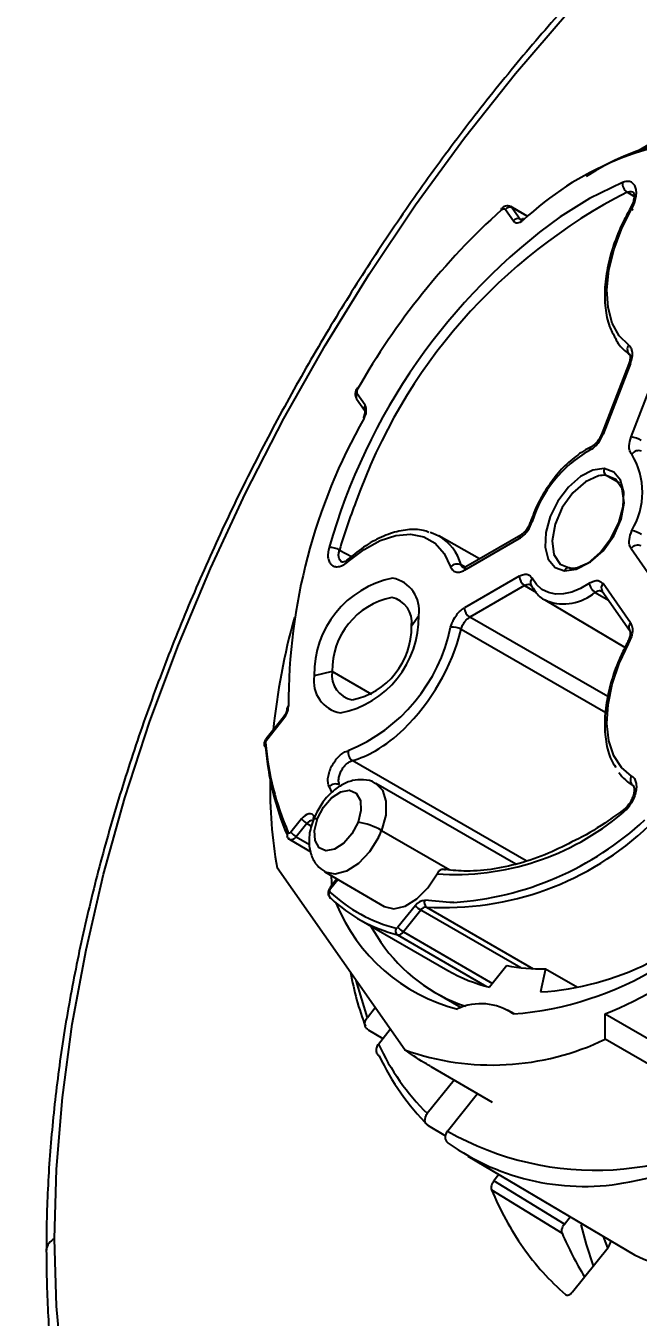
# Model space of a CAD drawing. Header units: millimetres. Extents: x 3975 to 4317, y 206 to 449.
# Drawn here: x 4220.23 to 4232.25, y 274.7 to 300.03 of the extents above; entities that cross this region are included whole.
import ezdxf

# ---------------------------------------------------------------- set-up
doc = ezdxf.new("R2010")
doc.units = ezdxf.units.MM
doc.layers.add('尺寸线', color=3, linetype='Continuous', lineweight=15)
doc.styles.add('VIEW 2.5', font='', dxfattribs={"height": 2.5})
doc.styles.get('VIEW 2.5').set_extended_font_data('SimSun')
doc.dimstyles.new('VIEW 2.5', dxfattribs={"dimtxt": 1, "dimasz": 1, "dimexe": 0.5, "dimexo": 0.2, "dimgap": 0.09, "dimtad": 1, "dimzin": 0, "dimdsep": 46, "dimtxsty": 'VIEW 2.5', "dimcen": 0.09, "dimclrd": 256, "dimclre": 256, "dimclrt": 256, "dimadec": 0, "dimazin": 0, "dimtp": 0.01, "dimtm": 0.01, "dimtfac": 0.6, "dimtmove": 0, "dimatfit": 0, "dimfxl": 1, "dimtolj": 1, "dimtzin": 0, "dimarcsym": 0})

# ---------------------------------------------------------------- blocks, each defined once
blk = doc.blocks.new('*D62')
at = {"layer": 'Defpoints', "color": 0, "transparency": 16777216}
for p in [(4235.3, 348.29), (4234.024, 346.692)]:
    blk.add_point(p, dxfattribs=at)
at = {"layer": '尺寸线', "lineweight": -2, "transparency": 16777216}
for p, q in [((4235.925, 349.071), (4236.549, 349.853)), ((4235.3, 348.29), (4234.024, 346.692)), ((4233.4, 345.911), (4182.184, 281.804))]:
    blk.add_line(p, q, dxfattribs=at)
at = {"layer": '尺寸线', "transparency": 16777216}
for points in [[(4235.794, 349.175), (4236.055, 348.967), (4235.3, 348.29)], [(4233.27, 346.015), (4233.53, 345.807), (4234.024, 346.692)]]:
    blk.add_solid(points, dxfattribs=at)
at = {"layer": '尺寸线', "transparency": 16777216, "insert": (4202.957, 307.807), "char_height": 2.5, "attachment_point": 5, "rotation": 51.3779, "style": 'VIEW 2.5'}
blk.add_mtext('\\A1;∅2.0%%P0.1 * 2\\P(Plastic pillars used for positioning)', dxfattribs=at)

msp = doc.modelspace()

# ---------------------------------------------------------------- linework, layer by layer
at = {"color": 7, "linetype": 'Continuous', "lineweight": 25}
for p, q in [((4232.176, 297.541), (4235.174, 299.272)), ((4229.646, 296.427), (4229.802, 296.204)), ((4230.086, 296.292), (4229.755, 296.483)), ((4229.778, 296.462), (4229.934, 296.24)), ((4232.066, 293.397), (4231.528, 292.01)), ((4232.1, 293.404), (4231.561, 292.017)), ((4232.114, 291.967), (4232.652, 293.354)), ((4226.726, 292.71), (4226.883, 292.488)), ((4226.894, 292.586), (4226.737, 292.809)), ((4231.527, 292.007), (4231.528, 292.01)), ((4229.138, 289.572), (4228.338, 290.023)), ((4228.84, 289.349), (4229.916, 289.97)), ((4229.947, 290.039), (4228.871, 289.417)), ((4232.114, 289.774), (4232.652, 289.008)), ((4229.916, 289.234), (4228.84, 288.613)), ((4232.1, 288.321), (4231.561, 289.087)), ((4230.022, 289.051), (4228.945, 288.429)), ((4231.545, 288.939), (4232.083, 288.174)), ((4230.421, 288.767), (4231.993, 287.837)), ((4230.46, 288.746), (4230.421, 288.767)), ((4227.803, 288.26), (4227.944, 288.464)), ((4232.083, 288.174), (4232.081, 288.177)), ((4226.247, 287.362), (4225.894, 287.28)), ((4225.292, 286.467), (4224.949, 286.041)), ((4224.956, 286.019), (4225.299, 286.446)), ((4231.806, 285.491), (4231.813, 285.479)), ((4229.852, 283.585), (4227.101, 285.166)), ((4225.644, 284.471), (4225.435, 284.21)), ((4225.751, 284.38), (4225.541, 284.119)), ((4225.413, 284.065), (4225.824, 283.827)), ((4227.673, 279.939), (4225.163, 283.51)), ((4226.1, 283.432), (4227.266, 282.756)), ((4226.34, 283.293), (4226.205, 283.125)), ((4227.88, 282.773), (4227.537, 282.347)), ((4226.768, 282.506), (4228.518, 281.496)), ((4227.986, 282.682), (4227.643, 282.255)), ((4226.997, 282.374), (4227.2, 282.053)), ((4229.672, 281.593), (4229.334, 281.171)), ((4230.43, 281.532), (4230.337, 281.078)), ((4230.43, 281.532), (4231.061, 281.168)), ((4228.268, 281.063), (4228.778, 280.769)), ((4227.092, 280.766), (4226.936, 280.572)), ((4229.816, 280.645), (4229.686, 280.72)), ((4231.604, 280.149), (4231.604, 280.644)), ((4231.604, 280.644), (4233.779, 279.388)), ((4226.952, 280.334), (4227.239, 280.163)), ((4227.153, 280.055), (4227.387, 280.346)), ((4233.725, 278.924), (4231.604, 280.149)), ((4228.181, 279.612), (4229.386, 278.916)), ((4228.641, 279.346), (4228.113, 278.689)), ((4228.509, 278.348), (4229.099, 279.082)), ((4228.13, 278.454), (4228.467, 278.254)), ((4228.91, 277.853), (4232.179, 275.919)), ((4229.515, 277.495), (4229.419, 277.374)), ((4229.373, 277.197), (4230.757, 276.343)), ((4230.803, 276.52), (4229.419, 277.374)), ((4230.803, 276.52), (4230.919, 276.664)), ((4230.961, 275.192), (4231.659, 276.06))]:
    msp.add_line(p, q, dxfattribs=at)
at = {"color": 8, "linetype": 'Continuous', "lineweight": 25}
for p, q in [((4232.173, 296.681), (4232.032, 296.767)), ((4230.08, 296.288), (4229.778, 296.462)), ((4229.934, 296.24), (4229.951, 296.23)), ((4231.883, 291.056), (4231.62, 291.211)), ((4226.389, 289.747), (4226.639, 289.611)), ((4228.868, 289.403), (4228.777, 289.455)), ((4230.022, 289.051), (4230.254, 288.913)), ((4231.407, 288.916), (4231.67, 288.761)), ((4231.655, 286.872), (4228.945, 288.429)), ((4228.777, 288.191), (4231.613, 286.562)), ((4227.025, 286.912), (4226.247, 287.362)), ((4230.056, 283.647), (4226.64, 285.615)), ((4226.186, 285.1), (4226.239, 284.984)), ((4225.836, 284.331), (4225.751, 284.38)), ((4225.541, 284.119), (4225.798, 283.97)), ((4227.214, 284.244), (4228.552, 283.472)), ((4226.212, 283.103), (4226.357, 283.283)), ((4228.096, 282.743), (4230.191, 281.533)), ((4229.945, 281.551), (4227.986, 282.682)), ((4227.643, 282.255), (4229.393, 281.245)), ((4227.527, 282.196), (4229.277, 281.185)), ((4226.936, 280.572), (4226.714, 281.303))]:
    msp.add_line(p, q, dxfattribs=at)
at = {"color": 7, "linetype": 'Continuous', "lineweight": 25, "flags": 128}
for points in [[(4220.797, 276.235), (4220.836, 277.601), (4220.952, 279.005), (4221.146, 280.443), (4221.416, 281.906), (4221.76, 283.389), (4222.179, 284.885), (4222.669, 286.387), (4223.228, 287.889), (4223.855, 289.383), (4224.545, 290.864), (4225.297, 292.325), (4226.106, 293.758), (4226.969, 295.158), (4227.883, 296.519), (4228.843, 297.833), (4229.844, 299.097), (4230.883, 300.303)], [(4229.566, 296.419), (4229.578, 296.428), (4229.589, 296.435), (4229.601, 296.44), (4229.612, 296.442), (4229.622, 296.442), (4229.631, 296.439), (4229.639, 296.434), (4229.646, 296.427)], [(4229.734, 296.491), (4229.749, 296.487), (4229.755, 296.483)], [(4232.065, 293.766), (4231.877, 293.949), (4231.741, 294.198), (4231.66, 294.503), (4231.639, 294.853), (4231.676, 295.235), (4231.772, 295.637), (4231.923, 296.043), (4232.123, 296.439)], [(4229.802, 296.204), (4229.818, 296.187), (4229.837, 296.175), (4229.859, 296.168), (4229.884, 296.167), (4229.91, 296.171), (4229.937, 296.181), (4229.965, 296.196), (4229.992, 296.216)], [(4226.733, 292.923), (4226.733, 292.923), (4226.735, 292.922), (4226.74, 292.918), (4226.748, 292.914)], [(4226.719, 292.724), (4226.724, 292.713), (4226.726, 292.71)], [(4231.586, 291.343), (4231.359, 291.313), (4231.116, 291.187), (4230.881, 290.979), (4230.677, 290.708), (4230.524, 290.402), (4230.437, 290.089), (4230.424, 289.801), (4230.487, 289.567), (4230.619, 289.407), (4230.808, 289.34)], [(4231.473, 291.2), (4231.218, 291.087), (4230.971, 290.87), (4230.762, 290.579), (4230.619, 290.252), (4230.561, 289.93), (4230.596, 289.658), (4230.719, 289.47), (4230.914, 289.391)], [(4230.808, 289.34), (4231.035, 289.37), (4231.278, 289.496), (4231.513, 289.704), (4231.717, 289.975), (4231.87, 290.281), (4231.957, 290.594), (4231.97, 290.881), (4231.907, 291.116), (4231.775, 291.275), (4231.586, 291.343)], [(4231.062, 289.402), (4231.316, 289.515), (4231.564, 289.732), (4231.773, 290.023), (4231.915, 290.35), (4231.973, 290.672), (4231.938, 290.944), (4231.815, 291.132), (4231.62, 291.211)], [(4228.168, 290.095), (4228.218, 290.078), (4228.338, 290.023)], [(4226.562, 289.521), (4226.873, 289.76), (4227.187, 289.933), (4227.495, 290.033), (4227.784, 290.058), (4228.045, 290.005), (4228.268, 289.878), (4228.446, 289.68), (4228.571, 289.419)], [(4228.871, 289.417), (4228.871, 289.417), (4228.869, 289.417)], [(4231.293, 289.094), (4231.121, 288.993), (4230.95, 288.923), (4230.786, 288.886), (4230.631, 288.882), (4230.489, 288.912), (4230.363, 288.975), (4230.257, 289.07), (4230.172, 289.194)], [(4232.123, 285.313), (4231.923, 285.478), (4231.772, 285.71), (4231.676, 286.001), (4231.639, 286.34), (4231.66, 286.715), (4231.741, 287.113), (4231.877, 287.519), (4232.065, 287.919)], [(4225.956, 284.477), (4226.074, 284.701), (4226.235, 284.886), (4226.414, 285.003), (4226.584, 285.034), (4226.719, 284.975), (4226.799, 284.835), (4226.81, 284.635), (4226.753, 284.406)], [(4225.894, 284.522), (4225.875, 284.548), (4225.851, 284.566), (4225.821, 284.573), (4225.787, 284.571), (4225.751, 284.559), (4225.714, 284.538), (4225.678, 284.508), (4225.644, 284.471)], [(4226.753, 284.406), (4226.634, 284.181), (4226.473, 283.997), (4226.294, 283.88), (4226.124, 283.848), (4225.989, 283.907), (4225.91, 284.047), (4225.898, 284.247), (4225.956, 284.477)], [(4225.366, 284.114), (4225.361, 284.125), (4225.361, 284.127)], [(4225.435, 284.21), (4225.428, 284.203), (4225.42, 284.197), (4225.413, 284.192), (4225.406, 284.19), (4225.399, 284.19), (4225.393, 284.192), (4225.388, 284.195), (4225.384, 284.201)], [(4225.414, 284.064), (4225.4, 284.074), (4225.39, 284.091)], [(4226.238, 283.166), (4226.238, 283.224), (4226.235, 283.354)], [(4227.266, 282.756), (4227.267, 282.756), (4227.455, 282.709), (4227.677, 282.759), (4227.908, 282.902), (4228.125, 283.122), (4228.303, 283.395)], [(4231.124, 276.515), (4231.231, 276.123), (4231.37, 275.701)], [(4220.952, 273.643), (4220.836, 274.914), (4220.797, 276.235)], [(4231.657, 276.058), (4231.624, 276.14), (4231.571, 276.279)]]:
    msp.add_lwpolyline(points, dxfattribs=at)
at = {"color": 8, "linetype": 'Continuous', "lineweight": 25, "flags": 128}
for points in [[(4231.941, 296.957), (4231.293, 296.641), (4230.719, 296.286)], [(4229.755, 296.483), (4229.765, 296.477), (4229.778, 296.462)], [(4229.934, 296.24), (4229.944, 296.229), (4229.951, 296.224)], [(4232.1, 293.404), (4232.084, 293.404), (4232.073, 293.402), (4232.066, 293.398), (4232.066, 293.397)], [(4231.528, 292.01), (4231.528, 292.011), (4231.534, 292.015), (4231.546, 292.017), (4231.561, 292.017)], [(4230.136, 290.291), (4230.137, 290.294), (4230.144, 290.3), (4230.156, 290.304), (4230.172, 290.306)], [(4225.299, 286.446), (4225.293, 286.455), (4225.291, 286.462), (4225.291, 286.467), (4225.292, 286.467)], [(4224.949, 286.041), (4224.948, 286.04), (4224.948, 286.035), (4224.95, 286.028), (4224.956, 286.019)], [(4227.102, 285.165), (4227.231, 285.034), (4227.302, 284.818), (4227.296, 284.544), (4227.214, 284.244)], [(4225.877, 284.461), (4225.878, 284.464), (4225.893, 284.473), (4225.919, 284.478), (4225.956, 284.477)], [(4225.541, 284.119), (4225.52, 284.097), (4225.498, 284.079), (4225.476, 284.066), (4225.454, 284.059), (4225.433, 284.058), (4225.415, 284.063), (4225.414, 284.064)], [(4227.153, 284.106), (4226.979, 283.825), (4226.763, 283.596), (4226.529, 283.444), (4226.304, 283.386), (4226.111, 283.427), (4226.1, 283.433)], [(4226.205, 283.125), (4226.205, 283.125), (4226.204, 283.12), (4226.207, 283.113), (4226.212, 283.103)], [(4228.631, 282.833), (4228.552, 282.833), (4228.063, 282.875)]]:
    msp.add_lwpolyline(points, dxfattribs=at)
at = {"color": 7, "linetype": 'Continuous', "lineweight": 25}
for centre, radius, start, end in [((4234.136, 291.793), 6.061, 92.3404, 133.1317), ((4233.944, 292.916), 4.967, 84.2725, 123.0946), ((4232.148, 296.939), 0.207, 174.8529, 236.0055), ((4237.009, 287.039), 10.927, 117.0938, 160.4727), ((4239.09, 285.878), 14.206, 132.0969, 150.314), ((4229.594, 296.433), 0.0311, 135.8232, 205.595), ((4229.734, 296.363), 0.109, 66.028, 143.9743), ((4231.342, 295.096), 1.553, 59.8022, 60.8168), ((4237.816, 286.501), 12.088, 125.952, 164.176), ((4229.89, 296.14), 0.109, 66.028, 143.9743), ((4230.025, 296.229), 0.035, 135.0957, 200.5718), ((4232.171, 293.685), 0.134, 142.706, 233.2128), ((4226.834, 292.851), 0.106, 144.0215, 203.7538), ((4226.658, 292.48), 0.258, 325.8519, 24.2974), ((4236.789, 286.708), 11.402, 150.4317, 180.1285), ((4226.851, 292.304), 0.0372, 55.1375, 84.0328), ((4232.026, 291.402), 0.572, 60.174, 81.2224), ((4232.48, 289.598), 2.413, 119.459, 162.9519), ((4232.257, 291.542), 0.155, 66.8069, 147.6129), ((4230.887, 290.878), 1.447, 328.918, 31.082), ((4231.582, 290.735), 0.478, 85.4374, 103.2797), ((4231.685, 291.299), 0.109, 156.0874, 233.4908), ((4237.552, 286.477), 11.632, 158.7589, 163.6738), ((4231.904, 289.33), 0.831, 60.0922, 74.4958), ((4232.245, 289.678), 0.163, 66.3199, 143.9357), ((4226.198, 289.407), 0.39, 60.606, 91.7642), ((4226.606, 289.541), 0.048, 138.8852, 204.8617), ((4228.7, 289.287), 0.185, 65.317, 134.1863), ((4230.882, 289.321), 0.076, 65.3806, 165.9387), ((4230.952, 289.867), 0.478, 265.4374, 283.2797), ((4227.803, 287.32), 1.91, 101.219, 181.1919), ((4227.315, 288.566), 0.638, 350.7481, 79.4532), ((4230.147, 289.244), 0.231, 182.6203, 237.2067), ((4231.54, 289.127), 0.25, 187.7352, 237.7093), ((4227.696, 287.392), 1.449, 101.219, 181.1919), ((4227.325, 288.337), 0.484, 350.7481, 79.4532), ((4229.07, 288.623), 0.231, 182.6197, 237.2073), ((4238.883, 284.757), 13.873, 164.6703, 173.9813), ((4226.035, 288.424), 1.91, 281.219, 1.1919), ((4225.278, 288.92), 3.364, 292.444, 348.1983), ((4226.354, 288.229), 1.449, 281.219, 1.1919), ((4224.751, 289.205), 4.151, 314.2801, 345.8717), ((4228.612, 287.895), 0.339, 60.9061, 96.9339), ((4226.725, 287.284), 0.484, 170.7481, 259.4532), ((4226.523, 287.177), 0.638, 170.7481, 259.4532), ((4225.01, 286.688), 0.377, 320.0079, 359.1594), ((4225.409, 286.636), 0.0514, 115.5264, 178.0223), ((4225.613, 288.327), 2.922, 300.4875, 314.2021), ((4224.961, 285.926), 0.0525, 186.7401, 244.2803), ((4225.012, 285.971), 0.0737, 139.6769, 181.5717), ((4230.495, 286.43), 5.575, 184.7446, 203.5695), ((4230.597, 286.352), 5.678, 184.7788, 202.7401), ((4226.75, 285.772), 0.191, 168.5018, 235.0749), ((4226.122, 287.46), 1.916, 285.6748, 300.5006), ((4232.602, 285.885), 0.885, 214.6387, 239.4946), ((4232.236, 285.233), 0.138, 144.8151, 233.0903), ((4233.954, 285.063), 8.927, 178.8058, 190.0215), ((4226.316, 284.98), 0.177, 65.785, 137.5986), ((4228.656, 288.47), 5.088, 266.0202, 310.2158), ((4225.942, 284.71), 0.381, 218.7705, 239.8956), ((4226.549, 283.086), 1.336, 60.1311, 81.2222), ((4228.451, 288.558), 5.826, 266.5046, 313.6111), ((4228.219, 288.947), 6.128, 273.8491, 312.818), ((4225.732, 284.449), 0.381, 218.7705, 239.8956), ((4225.655, 284.85), 1.673, 333.5931, 338.7676), ((4226.25, 283.064), 0.0547, 133.3046, 208.8622), ((4228.25, 285.235), 3.004, 227.0245, 255.5087), ((4226.25, 282.972), 0.0663, 207.6496, 239.9704), ((4228.288, 285.137), 3.038, 227.0245, 255.5087), ((4229.574, 284.144), 3.512, 202.099, 255.6254), ((4228.065, 282.654), 0.22, 90.4606, 147.2549), ((4228.177, 283.012), 0.381, 218.7705, 239.8956), ((4228.097, 282.611), 0.132, 90.4606, 147.2549), ((4228.158, 282.828), 0.106, 154.0196, 233.8164), ((4227.588, 282.278), 0.102, 151.4483, 233.6657), ((4227.501, 282.369), 0.0421, 266.4203, 328.2392), ((4227.535, 282.322), 0.126, 266.4203, 328.2392), ((4227.834, 282.585), 0.381, 218.7705, 239.8956), ((4229.903, 283.9), 3.273, 214.3435, 251.5564), ((4227.909, 289.493), 9.589, 292.6597, 307.3349), ((4230.049, 284.154), 3.067, 240.0702, 256.5186), ((4230.326, 284.985), 3.454, 259.0897, 271.7153), ((4229.302, 287.055), 6.43, 274.4155, 301.5257), ((4229.997, 286.583), 5.516, 273.5341, 296.4574), ((4229.166, 279.755), 1.091, 54.618, 115.163), ((4231.464, 282.064), 4.756, 204.9923, 225.2091), ((4229.387, 284.747), 5.104, 250.3834, 295.7436), ((4231.547, 281.877), 4.836, 205.1488, 225.0525), ((4231.186, 281.853), 4.591, 234.5605, 281.3371), ((4234.945, 279.512), 6.034, 202.5606, 214.8639), ((4234.711, 281.333), 5.977, 244.9384, 305.8975), ((4236.476, 278.758), 6.208, 202.8959, 211.7882), ((4234.052, 278.894), 4.948, 214.9033, 229.3041)]:
    msp.add_arc(centre, radius, start, end, dxfattribs=at)
at = {"color": 8, "linetype": 'Continuous', "lineweight": 25}
for centre, radius, start, end in [((4236.618, 304.189), 8.96, 239.7101, 240.1085), ((4226.801, 292.75), 0.0862, 137.6161, 198.1335), ((4226.954, 292.529), 0.0828, 136.8834, 210.198), ((4231.374, 291.703), 0.0815, 119.5808, 182.229), ((4227.84, 289.184), 0.975, 16.1074, 59.3077), ((4229.988, 289.979), 0.0719, 123.9265, 187.2496), ((4228.916, 289.356), 0.0762, 127.4882, 185.4462), ((4230.246, 289.111), 0.111, 131.7082, 211.4533), ((4231.647, 289.002), 0.12, 135.4013, 211.7124), ((4230.788, 289.644), 0.955, 249.9286, 310.4028), ((4232.191, 288.236), 0.125, 137.0051, 208.3538), ((4232.032, 287.871), 0.0585, 55.6582, 83.161), ((4224.966, 285.92), 0.0562, 119.0071, 179.6739), ((4225.947, 284.466), 0.077, 133.0137, 202.6036), ((4232, 284.601), 0.0604, 132.8219, 194.7955), ((4225.851, 284.322), 0.116, 77.9788, 150.2415), ((4225.439, 284.143), 0.0795, 133.2757, 191.2941), ((4226.277, 282.98), 0.0943, 142.5881, 204.4225), ((4231.409, 283.433), 5.854, 240.3092, 306.6255), ((4230.567, 285.67), 8.457, 280.3644, 301.0264), ((4220.907, 275.986), 0.272, 113.8242, 174.8215)]:
    msp.add_arc(centre, radius, start, end, dxfattribs=at)
at = {"color": 7, "linetype": 'Continuous', "lineweight": 25}
for points, knots in [([(4248.889, 308.803), (4248.881, 308.806), (4248.578, 308.898), (4247.942, 309), (4246.983, 309.104), (4245.988, 309.11), (4244.965, 309.031), (4243.917, 308.863), (4242.849, 308.609), (4241.765, 308.268), (4240.669, 307.842), (4239.565, 307.333), (4238.459, 306.743), (4237.353, 306.075), (4236.253, 305.331), (4235.163, 304.514), (4234.086, 303.627), (4233.026, 302.674), (4231.988, 301.659), (4230.975, 300.585), (4229.992, 299.457), (4229.04, 298.278), (4228.125, 297.053), (4227.249, 295.788), (4226.416, 294.486), (4225.628, 293.152), (4224.889, 291.792), (4224.202, 290.41), (4223.569, 289.012), (4222.992, 287.602), (4222.474, 286.187), (4222.017, 284.771), (4221.622, 283.36), (4221.291, 281.959), (4221.025, 280.572), (4220.826, 279.206), (4220.695, 277.865), (4220.641, 276.803), (4220.637, 276.193), (4220.636, 276.01)], [0, 0, 0, 0, 0.000674, 0.0284, 0.056208, 0.084111, 0.112112, 0.140201, 0.168363, 0.196582, 0.224839, 0.253121, 0.281416, 0.309715, 0.338011, 0.3663, 0.394581, 0.422853, 0.451117, 0.479372, 0.507619, 0.535861, 0.564097, 0.592329, 0.620558, 0.648786, 0.677015, 0.705244, 0.733476, 0.761712, 0.789952, 0.8182, 0.846455, 0.874719, 0.902994, 0.931279, 0.959576, 0.987884, 1, 1, 1, 1]), ([(4232.123, 296.439), (4232.142, 296.476), (4232.18, 296.55), (4232.211, 296.665), (4232.22, 296.772), (4232.203, 296.863), (4232.163, 296.932), (4232.104, 296.973), (4232.028, 296.985), (4231.97, 296.966), (4231.941, 296.957)], [0, 0, 0, 0, 0.125475, 0.250542, 0.37534, 0.500009, 0.624677, 0.749471, 0.874531, 1, 1, 1, 1]), ([(4232.15, 296.769), (4232.154, 296.766), (4232.163, 296.761), (4232.175, 296.719), (4232.174, 296.662), (4232.163, 296.602), (4232.14, 296.53), (4232.113, 296.479), (4232.099, 296.452)], [0, 0, 0, 0, 0.186726, 0.408712, 0.536787, 0.677368, 0.831449, 1, 1, 1, 1]), ([(4229.736, 296.491), (4229.722, 296.494), (4229.695, 296.501), (4229.65, 296.495), (4229.607, 296.48), (4229.583, 296.462), (4229.572, 296.454)], [0, 0, 0, 0, 0.262432, 0.522987, 0.771594, 1, 1, 1, 1]), ([(4232.099, 296.452), (4232.058, 296.377), (4231.938, 296.16), (4231.779, 295.784), (4231.65, 295.335), (4231.587, 294.898), (4231.597, 294.491), (4231.664, 294.15), (4231.762, 293.978), (4231.804, 293.904)], [0, 0, 0, 0, 0.083348, 0.241594, 0.400272, 0.559434, 0.719269, 0.87972, 1, 1, 1, 1]), ([(4229.999, 296.253), (4229.989, 296.245), (4229.969, 296.23), (4229.949, 296.226), (4229.948, 296.226), (4229.948, 296.226)], [0, 0, 0, 0, 0.355681, 0.728975, 1, 1, 1, 1]), ([(4231.804, 293.904), (4231.816, 293.878), (4231.872, 293.76), (4231.977, 293.661), (4232.069, 293.593), (4232.084, 293.582)], [0, 0, 0, 0, 0.186179, 0.863849, 1, 1, 1, 1]), ([(4232.1, 293.404), (4232.113, 293.447), (4232.141, 293.533), (4232.138, 293.641), (4232.113, 293.721), (4232.081, 293.751), (4232.065, 293.766)], [0, 0, 0, 0, 0.280806, 0.559268, 0.778147, 1, 1, 1, 1]), ([(4232.069, 293.595), (4232.076, 293.59), (4232.089, 293.579), (4232.097, 293.537), (4232.092, 293.475), (4232.075, 293.423), (4232.066, 293.397)], [0, 0, 0, 0, 0.235195, 0.478335, 0.732161, 1, 1, 1, 1]), ([(4226.733, 292.923), (4226.725, 292.907), (4226.708, 292.873), (4226.698, 292.817), (4226.699, 292.764), (4226.712, 292.737), (4226.719, 292.724)], [0, 0, 0, 0, 0.231607, 0.484673, 0.745749, 1, 1, 1, 1]), ([(4226.883, 292.488), (4226.884, 292.486), (4226.886, 292.483), (4226.889, 292.453), (4226.884, 292.413), (4226.871, 292.373), (4226.859, 292.349), (4226.855, 292.341)], [0, 0, 0, 0, 0.2460631, 0.4474655, 0.6597928, 0.8894435, 1, 1, 1, 1]), ([(4231.293, 291.699), (4231.323, 291.717), (4231.382, 291.752), (4231.484, 291.859), (4231.532, 291.957), (4231.561, 292.017)], [0, 0, 0, 0, 0.28162, 0.561338, 1, 1, 1, 1]), ([(4231.527, 292.008), (4231.516, 291.982), (4231.493, 291.93), (4231.444, 291.861), (4231.389, 291.805), (4231.351, 291.783), (4231.332, 291.772)], [0, 0, 0, 0, 0.2533863, 0.5044771, 0.7533191, 1, 1, 1, 1]), ([(4232.126, 291.625), (4232.112, 291.647), (4232.082, 291.69), (4232.067, 291.807), (4232.096, 291.907), (4232.114, 291.967)], [0, 0, 0, 0, 0.2803743, 0.5618209, 1, 1, 1, 1]), ([(4231.334, 291.774), (4231.281, 291.746), (4231.127, 291.666), (4230.884, 291.47), (4230.693, 291.286), (4230.614, 291.172), (4230.613, 291.169)], [0, 0, 0, 0, 0.208304, 0.600253, 0.991858, 1, 1, 1, 1]), ([(4230.613, 291.169), (4230.534, 291.063), (4230.376, 290.847), (4230.225, 290.541), (4230.158, 290.354), (4230.136, 290.291)], [0, 0, 0, 0, 0.3948, 0.797846, 1, 1, 1, 1]), ([(4228.143, 290.093), (4228.108, 290.107), (4227.98, 290.157), (4227.722, 290.153), (4227.386, 290.083), (4227.036, 289.923), (4226.761, 289.737), (4226.609, 289.606), (4226.569, 289.572)], [0, 0, 0, 0, 0.077508, 0.282854, 0.492326, 0.70675, 0.923691, 1, 1, 1, 1]), ([(4229.916, 289.97), (4229.946, 289.991), (4230.006, 290.032), (4230.103, 290.146), (4230.146, 290.245), (4230.172, 290.306)], [0, 0, 0, 0, 0.28162, 0.561338, 1, 1, 1, 1]), ([(4230.136, 290.291), (4230.125, 290.264), (4230.105, 290.211), (4230.058, 290.138), (4230.004, 290.077), (4229.966, 290.052), (4229.947, 290.039)], [0, 0, 0, 0, 0.254758, 0.506276, 0.754641, 1, 1, 1, 1]), ([(4232.114, 289.774), (4232.101, 289.798), (4232.076, 289.846), (4232.071, 289.97), (4232.105, 290.07), (4232.126, 290.131)], [0, 0, 0, 0, 0.280053, 0.561937, 1, 1, 1, 1]), ([(4226.186, 289.797), (4226.177, 289.759), (4226.159, 289.684), (4226.163, 289.583), (4226.19, 289.501), (4226.239, 289.443), (4226.306, 289.415), (4226.387, 289.419), (4226.475, 289.453), (4226.533, 289.498), (4226.562, 289.521)], [0, 0, 0, 0, 0.12548, 0.250547, 0.375344, 0.500013, 0.624681, 0.749474, 0.874534, 1, 1, 1, 1]), ([(4226.572, 289.575), (4226.555, 289.561), (4226.521, 289.533), (4226.468, 289.504), (4226.449, 289.506), (4226.437, 289.508)], [0, 0, 0, 0, 0.264062, 0.516625, 1, 1, 1, 1]), ([(4228.571, 289.419), (4228.584, 289.392), (4228.611, 289.337), (4228.683, 289.307), (4228.761, 289.311), (4228.814, 289.336), (4228.84, 289.349)], [0, 0, 0, 0, 0.280806, 0.559268, 0.778147, 1, 1, 1, 1]), ([(4228.871, 289.417), (4228.858, 289.411), (4228.833, 289.398), (4228.831, 289.395), (4228.83, 289.393)], [0, 0, 0, 0, 0.509003, 1, 1, 1, 1]), ([(4229.916, 289.234), (4229.946, 289.248), (4230.005, 289.276), (4230.103, 289.275), (4230.146, 289.224), (4230.172, 289.194)], [0, 0, 0, 0, 0.280053, 0.561937, 1, 1, 1, 1]), ([(4230.134, 289.069), (4230.136, 289.069), (4230.14, 289.071), (4230.144, 289.064), (4230.146, 289.061)], [0, 0, 0, 0, 0.4963637, 1, 1, 1, 1]), ([(4231.293, 289.094), (4231.322, 289.111), (4231.382, 289.144), (4231.484, 289.155), (4231.532, 289.113), (4231.561, 289.087)], [0, 0, 0, 0, 0.280374, 0.561821, 1, 1, 1, 1]), ([(4230.146, 289.062), (4230.173, 289.018), (4230.248, 288.897), (4230.36, 288.783), (4230.457, 288.752), (4230.469, 288.748)], [0, 0, 0, 0, 0.33052, 0.915996, 1, 1, 1, 1]), ([(4231.528, 288.946), (4231.531, 288.946), (4231.536, 288.948), (4231.541, 288.944), (4231.543, 288.941)], [0, 0, 0, 0, 0.4971487, 1, 1, 1, 1]), ([(4228.571, 288.232), (4228.584, 288.275), (4228.611, 288.361), (4228.683, 288.473), (4228.762, 288.56), (4228.814, 288.595), (4228.84, 288.613)], [0, 0, 0, 0, 0.279273, 0.559654, 0.77956, 1, 1, 1, 1]), ([(4228.777, 288.191), (4228.785, 288.218), (4228.802, 288.272), (4228.847, 288.342), (4228.896, 288.397), (4228.929, 288.418), (4228.945, 288.429)], [0, 0, 0, 0, 0.279816, 0.559541, 0.779758, 1, 1, 1, 1]), ([(4232.1, 288.321), (4232.113, 288.294), (4232.141, 288.239), (4232.138, 288.129), (4232.113, 288.019), (4232.081, 287.953), (4232.065, 287.919)], [0, 0, 0, 0, 0.27936, 0.559731, 0.779599, 1, 1, 1, 1]), ([(4232.082, 288.176), (4232.087, 288.165), (4232.097, 288.143), (4232.096, 288.085), (4232.079, 288.012), (4232.052, 287.957), (4232.039, 287.929)], [0, 0, 0, 0, 0.235392, 0.479242, 0.733305, 1, 1, 1, 1]), ([(4232.039, 287.929), (4232, 287.853), (4231.887, 287.633), (4231.741, 287.254), (4231.628, 286.807), (4231.582, 286.376), (4231.611, 285.979), (4231.685, 285.677), (4231.776, 285.538), (4231.806, 285.491)], [0, 0, 0, 0, 0.086849, 0.251778, 0.41721, 0.583206, 0.749928, 0.917097, 1, 1, 1, 1]), ([(4225.358, 286.638), (4225.358, 286.627), (4225.357, 286.604), (4225.344, 286.556), (4225.321, 286.507), (4225.301, 286.48), (4225.292, 286.467)], [0, 0, 0, 0, 0.241353, 0.497049, 0.773202, 1, 1, 1, 1]), ([(4224.95, 286.042), (4224.943, 286.033), (4224.931, 286.015), (4224.917, 285.983), (4224.909, 285.95), (4224.909, 285.93), (4224.909, 285.92)], [0, 0, 0, 0, 0.237851, 0.490741, 0.748411, 1, 1, 1, 1]), ([(4226.186, 285.1), (4226.177, 285.127), (4226.159, 285.182), (4226.163, 285.287), (4226.19, 285.401), (4226.239, 285.515), (4226.306, 285.621), (4226.387, 285.71), (4226.475, 285.779), (4226.533, 285.8), (4226.562, 285.81)], [0, 0, 0, 0, 0.12491, 0.249884, 0.374905, 0.499953, 0.625008, 0.750048, 0.875053, 1, 1, 1, 1]), ([(4226.389, 285.142), (4226.383, 285.16), (4226.371, 285.196), (4226.373, 285.267), (4226.391, 285.342), (4226.423, 285.418), (4226.468, 285.489), (4226.522, 285.548), (4226.581, 285.594), (4226.62, 285.608), (4226.64, 285.615)], [0, 0, 0, 0, 0.124369, 0.248908, 0.373622, 0.498516, 0.623595, 0.748866, 0.874332, 1, 1, 1, 1]), ([(4232.123, 285.313), (4232.142, 285.298), (4232.18, 285.268), (4232.211, 285.189), (4232.22, 285.092), (4232.203, 284.981), (4232.163, 284.866), (4232.103, 284.756), (4232.028, 284.657), (4231.97, 284.609), (4231.941, 284.585)], [0, 0, 0, 0, 0.124892, 0.249867, 0.374897, 0.499958, 0.625024, 0.750069, 0.875068, 1, 1, 1, 1]), ([(4227.1, 285.162), (4227.095, 285.166), (4227.03, 285.22), (4226.864, 285.249), (4226.64, 285.234), (4226.417, 285.14), (4226.204, 284.976), (4226.008, 284.743), (4225.921, 284.555), (4225.877, 284.461)], [0, 0, 0, 0, 0.0142846, 0.1685686, 0.314835, 0.4681356, 0.6373872, 0.8167887, 1, 1, 1, 1]), ([(4232.134, 285.138), (4232.14, 285.135), (4232.153, 285.128), (4232.168, 285.099), (4232.176, 285.05), (4232.171, 284.982), (4232.147, 284.897), (4232.102, 284.804), (4232.037, 284.711), (4231.983, 284.666), (4231.956, 284.643)], [0, 0, 0, 0, 0.0937428, 0.1951962, 0.3054027, 0.4250417, 0.5544299, 0.6935857, 0.8422642, 1, 1, 1, 1]), ([(4231.981, 284.661), (4231.878, 284.587), (4231.579, 284.373), (4231.255, 284.164), (4231.039, 284.062), (4231.018, 284.052)], [0, 0, 0, 0, 0.322346, 0.936221, 1, 1, 1, 1]), ([(4225.877, 284.461), (4225.859, 284.408), (4225.806, 284.256), (4225.779, 284.012), (4225.823, 283.76), (4225.929, 283.556), (4226.047, 283.475), (4226.101, 283.437)], [0, 0, 0, 0, 0.135615, 0.392042, 0.615839, 0.821367, 1, 1, 1, 1]), ([(4225.361, 284.128), (4225.363, 284.121), (4225.369, 284.108), (4225.385, 284.084), (4225.403, 284.072), (4225.414, 284.064)], [0, 0, 0, 0, 0.251708, 0.505168, 1, 1, 1, 1]), ([(4231.018, 284.052), (4230.842, 283.963), (4230.469, 283.774), (4229.912, 283.585), (4229.354, 283.468), (4228.851, 283.433), (4228.55, 283.469), (4228.414, 283.485)], [0, 0, 0, 0, 0.189683, 0.401313, 0.613011, 0.825055, 1, 1, 1, 1]), ([(4228.472, 283.469), (4228.463, 283.473), (4228.445, 283.481), (4228.414, 283.483), (4228.385, 283.476), (4228.357, 283.46), (4228.329, 283.436), (4228.313, 283.411), (4228.303, 283.395)], [0, 0, 0, 0, 0.1617325, 0.2980529, 0.4937036, 0.6250123, 0.7532845, 1, 1, 1, 1]), ([(4226.206, 283.126), (4226.201, 283.119), (4226.192, 283.106), (4226.18, 283.082), (4226.172, 283.057), (4226.167, 283.031), (4226.166, 283.006), (4226.169, 282.982), (4226.177, 282.959), (4226.186, 282.947), (4226.191, 282.941)], [0, 0, 0, 0, 0.119261, 0.240166, 0.359721, 0.475352, 0.593777, 0.722267, 0.858684, 1, 1, 1, 1]), ([(4226.606, 281.457), (4226.642, 281.278), (4226.718, 280.907), (4226.838, 280.574), (4226.9, 280.403)], [0, 0, 0, 0, 0.483818, 1, 1, 1, 1]), ([(4226.952, 280.334), (4226.935, 280.347), (4226.911, 280.367), (4226.894, 280.405), (4226.886, 280.445), (4226.891, 280.489), (4226.909, 280.534), (4226.926, 280.559), (4226.936, 280.572)], [0, 0, 0, 0, 0.240075, 0.366494, 0.496959, 0.706578, 0.842912, 1, 1, 1, 1]), ([(4227.153, 280.055), (4227.144, 280.042), (4227.127, 280.019), (4227.109, 279.974), (4227.103, 279.919), (4227.121, 279.859), (4227.153, 279.834), (4227.169, 279.821)], [0, 0, 0, 0, 0.149192, 0.283379, 0.505872, 0.757894, 1, 1, 1, 1]), ([(4228.182, 279.615), (4228.154, 279.631), (4228.01, 279.708), (4227.823, 279.836), (4227.673, 279.939)], [0, 0, 0, 0, 0.200594, 1, 1, 1, 1]), ([(4228.13, 278.454), (4228.114, 278.466), (4228.089, 278.486), (4228.072, 278.525), (4228.064, 278.564), (4228.07, 278.609), (4228.087, 278.653), (4228.104, 278.676), (4228.113, 278.689)], [0, 0, 0, 0, 0.244473, 0.371222, 0.500667, 0.720222, 0.852688, 1, 1, 1, 1]), ([(4228.509, 278.348), (4228.5, 278.335), (4228.482, 278.31), (4228.465, 278.264), (4228.459, 278.21), (4228.476, 278.151), (4228.508, 278.125), (4228.524, 278.113)], [0, 0, 0, 0, 0.159005, 0.297111, 0.509809, 0.762338, 1, 1, 1, 1]), ([(4231.659, 276.06), (4231.665, 276.068), (4231.677, 276.084), (4231.692, 276.112), (4231.703, 276.141), (4231.711, 276.169), (4231.712, 276.187), (4231.712, 276.195)], [0, 0, 0, 0, 0.1948713, 0.3942731, 0.5982081, 0.8066787, 1, 1, 1, 1]), ([(4220.636, 276.01), (4220.638, 275.787), (4220.643, 275.139), (4220.705, 274.098), (4220.844, 272.904), (4221.052, 271.76), (4221.328, 270.669), (4221.671, 269.637), (4222.08, 268.667), (4222.552, 267.763), (4223.09, 266.933), (4223.6, 266.265), (4223.955, 265.906), (4224.088, 265.771)], [0, 0, 0, 0, 0.052208, 0.15127, 0.250362, 0.349437, 0.44846, 0.547382, 0.646147, 0.744689, 0.842944, 0.94086, 1, 1, 1, 1])]:
    msp.add_open_spline(points, degree=3, knots=knots, dxfattribs=at)
at = {"color": 8, "linetype": 'Continuous', "lineweight": 25}
for points, knots in [([(4232.032, 296.767), (4232.051, 296.773), (4232.088, 296.785), (4232.128, 296.782), (4232.145, 296.769), (4232.149, 296.766)], [0, 0, 0, 0, 0.4319707, 0.8646093, 1, 1, 1, 1]), ([(4226.439, 289.51), (4226.434, 289.512), (4226.414, 289.519), (4226.391, 289.552), (4226.373, 289.605), (4226.371, 289.673), (4226.383, 289.722), (4226.389, 289.747)], [0, 0, 0, 0, 0.073211, 0.30545, 0.537322, 0.768835, 1, 1, 1, 1]), ([(4228.83, 289.393), (4228.819, 289.4), (4228.795, 289.413), (4228.783, 289.44), (4228.777, 289.455)], [0, 0, 0, 0, 0.495802, 1, 1, 1, 1]), ([(4230.022, 289.051), (4230.04, 289.059), (4230.077, 289.076), (4230.122, 289.079), (4230.138, 289.063), (4230.143, 289.057)], [0, 0, 0, 0, 0.401406, 0.802517, 1, 1, 1, 1]), ([(4231.407, 288.916), (4231.425, 288.927), (4231.462, 288.947), (4231.513, 288.955), (4231.534, 288.938), (4231.544, 288.931)], [0, 0, 0, 0, 0.362897, 0.725709, 1, 1, 1, 1])]:
    msp.add_open_spline(points, degree=3, knots=knots, dxfattribs=at)
at = {"color": 7, "linetype": 'Continuous', "lineweight": 25}
for points in [[(4229.419, 277.374), (4229.408, 277.36), (4229.388, 277.331), (4229.37, 277.281), (4229.363, 277.234), (4229.369, 277.209), (4229.373, 277.197)], [(4230.757, 276.343), (4230.754, 276.355), (4230.747, 276.379), (4230.754, 276.427), (4230.772, 276.477), (4230.793, 276.506), (4230.803, 276.52)], [(4230.826, 275.143), (4230.834, 275.138), (4230.852, 275.127), (4230.888, 275.133), (4230.927, 275.154), (4230.95, 275.179), (4230.961, 275.192)]]:
    msp.add_open_spline(points, degree=3, dxfattribs=at)

# ---------------------------------------------------------------- dimensions: what is measured, and where the dimension line sits
at = {"layer": '尺寸线'}
dim = msp.add_diameter_dim_2p(p1=(4235.3, 348.29), p2=(4234.024, 346.692), text='<>%%P0.1 * 2\\X(Plastic pillars used for positioning)', dimstyle='VIEW 2.5', override={"dimdec": 1}, dxfattribs=at)
dim.commit()
dim.dimension.update_dxf_attribs({"geometry": '*D62', "text_midpoint": (4202.957, 307.807), "dimtype": 163})

doc.saveas('drawing.dxf')
